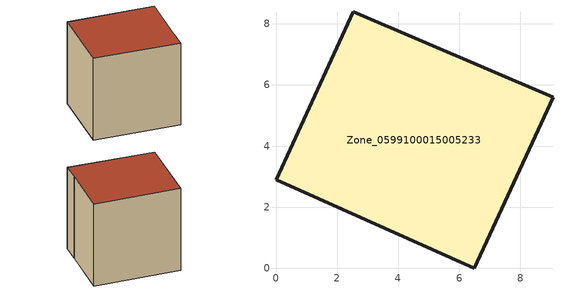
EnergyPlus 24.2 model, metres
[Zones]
Zone_0599100015005233
 floor ground (C_G): 0,2.89 2.52,8.39 9.06,5.6 7.19,1.52 7.09,1.3 6.49,0 z0.79
 wall outside (C_F): 2.52,8.39 0,2.89 6.49,0 7.09,1.3 7.19,1.52 9.06,5.6 2.52,8.39 z0.79:7.96
 roof outside (C_R): 7.09,1.3 7.19,1.52 9.06,5.6 2.52,8.39 0,2.89 6.49,0 z7.96
[BUILDING]
Pand.0599100015005233: North Axis=0; Terrain=City; Loads Convergence Tolerance Value=0.04; Temperature Convergence Tolerance Value=0.4; Solar Distribution=FullExterior; Maximum Number of Warmup Days=25; Minimum Number of Warmup Days=1
[Site:Location]
Rotterdam.The.Hague.AP_ZH_NLD Design_Conditions: Latitude=51.96; Longitude=4.45; Time Zone=1; Elevation=-4.5
[SITE:GROUNDTEMPERATURE:BUILDINGSURFACE]
18, 18, 18, 18, 18, 18, 18, 18, 18, 18, 18, 18
[MATERIAL] Thermal Absorptance=0.9; Solar Absorptance=0.7; Visible Absorptance=0.7
Name | Roughness | Thickness | Conductivity | Density | Specific Heat
G.TI.1965-1974 | MediumSmooth | 0.15 | 0.882353 | 540 | 1210
F.TI.1965-1974 | Rough | 0.3 | 0.697674 | 1920 | 840
R.TI.1965-1974 | MediumRough | 0.2 | 0.232558 | 1500 | 1000
[CONSTRUCTION]
C_G: G.TI.1965-1974
C_F: F.TI.1965-1974
C_R: R.TI.1965-1974
[ZONE]
Zone_0599100015005233: Type=1; Multiplier=1; Ceiling Height=Autocalculate; Volume=Autocalculate; Floor Area=autocalculate; Part of Total Floor Area=Yes
[ZONEINFILTRATION:DESIGNFLOWRATE]
Infil_Zone_0599100015005233: Zone or ZoneList or Space or SpaceList=Zone_0599100015005233; Schedule=AlwaysOn; Design Flow Rate Calculation Method=Flow/Area; Flow Rate per Floor Area=0.003; Constant Term Coefficient=1; Temperature Term Coefficient=0; Velocity Term Coefficient=0; Velocity Squared Term Coefficient=0
[HVACTEMPLATE:ZONE:IDEALLOADSAIRSYSTEM]
Zone_0599100015005233: Maximum Heating Supply Air Temperature=50; Minimum Cooling Supply Air Temperature=13; Maximum Heating Supply Air Humidity Ratio=0.0156; Minimum Cooling Supply Air Humidity Ratio=0.0077; Heating Limit=NoLimit; Cooling Limit=NoLimit; Dehumidification Control Type=ConstantSensibleHeatRatio; Cooling Sensible Heat Ratio=0.7; Dehumidification Setpoint=60; Humidification Control Type=None; Humidification Setpoint=30; Outdoor Air Method=None; Outdoor Air Flow Rate per Person=0.00944; Outdoor Air Flow Rate per Zone Floor Area=0; Outdoor Air Flow Rate per Zone=0; Demand Controlled Ventilation Type=None; Outdoor Air Economizer Type=NoEconomizer; Heat Recovery Type=None; Sensible Heat Recovery Effectiveness=0.7; Latent Heat Recovery Effectiveness=0.65
[ZONECONTROL:THERMOSTAT]
ThermostatControl_Zone_0599100015005233: Zone or ZoneList=Zone_0599100015005233; Control Type Schedule=DualSetpointControlType; Control 1=Thermostat_Zone_0599100015005233; Temperature Difference Between Cutout And Setpoint=0
[THERMOSTATSETPOINT:DUALSETPOINT]
Thermostat_Zone_0599100015005233: Heating Setpoint Temperature Schedule=HeatingSetpoint_Zone_0599100015005233; Cooling Setpoint Temperature Schedule=CoolingSetpoint_Zone_0599100015005233
[SCHEDULE:COMPACT]
HeatingSetpoint_Zone_0599100015005233: Through: 12/31, For: AllDays, Until: 24:00, 21
CoolingSetpoint_Zone_0599100015005233: Through: 12/31, For: AllDays, Until: 24:00, 24
DualSetpointControlType: Through: 12/31, For: AllDays, Until: 24:00, 4
AlwaysOn: Through: 12/31, For: AllDays, Until: 24:00, 1
